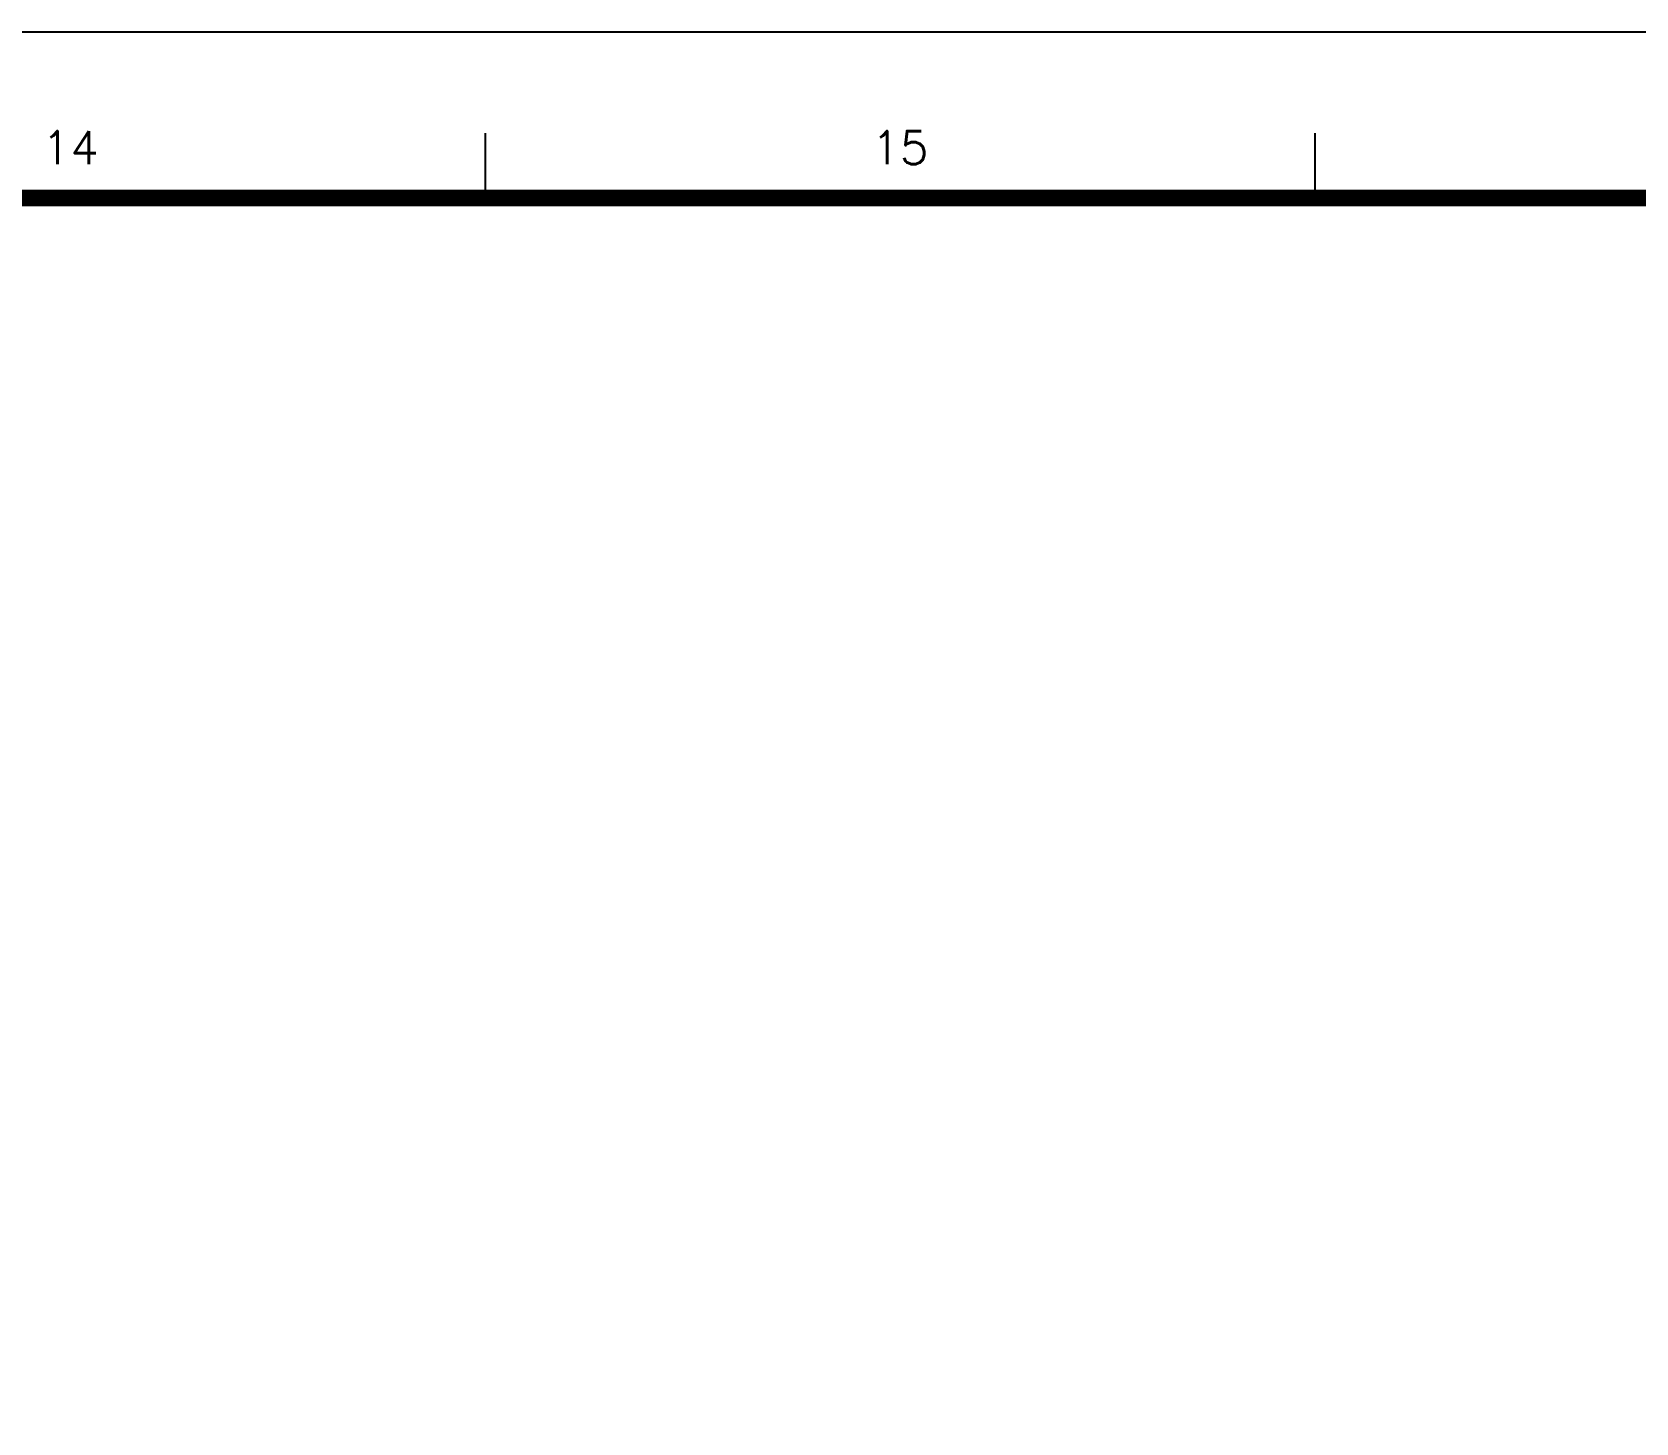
# Model space of a CAD drawing. Header units: inches. Extents: x -33398975359 to 508000, y -22013500442 to 738838.
# Drawn here: x 69770 to 79435, y 40359 to 48738 of the extents above; entities that cross this region are included whole.
import ezdxf
from ezdxf.enums import TextEntityAlignment as Align

# ---------------------------------------------------------------- set-up
doc = ezdxf.new("R2010")
doc.units = ezdxf.units.IN
doc.header["$LTSCALE"] = 1000
doc.header["$MEASUREMENT"] = 0
doc.layers.add('TK', color=7, linetype='Continuous', true_color=0xffffff)
doc.layers.add('ZG-图框层', color=4, linetype='Continuous', true_color=0x00ffff)
doc.styles.add('ISOCP', font='txt.shx', dxfattribs={"height": 0.2, "bigfont": 'gbcbig.shx'})

msp = doc.modelspace()

# ---------------------------------------------------------------- linework, layer by layer
at = {"layer": 'TK'}
for p, q in [((72500, 48129.8), (72500, 47738.4)), ((77500, 48129.8), (77500, 47738.4))]:
    msp.add_line(p, q, dxfattribs=at)
at = {"layer": 'ZG-图框层'}
msp.add_lwpolyline([(0, 6738.4), (89100, 6738.4), (89100, 48738.4), (0, 48738.4)], close=True, dxfattribs=at)
at = {"layer": 'ZG-图框层', "const_width": 100}
msp.add_lwpolyline([(2500, 7738.4), (88100, 7738.4), (88100, 47738.4), (2500, 47738.4)], close=True, dxfattribs=at)

# ---------------------------------------------------------------- texts
at = {"layer": 'TK', "style": 'ISOCP'}
for s, p in [('14', (70000, 48042.3)), ('15', (75000, 48042.3))]:
    msp.add_text(s, height=200, dxfattribs=at).set_placement(p, align=Align.MIDDLE_CENTER)

doc.saveas('drawing.dxf')
